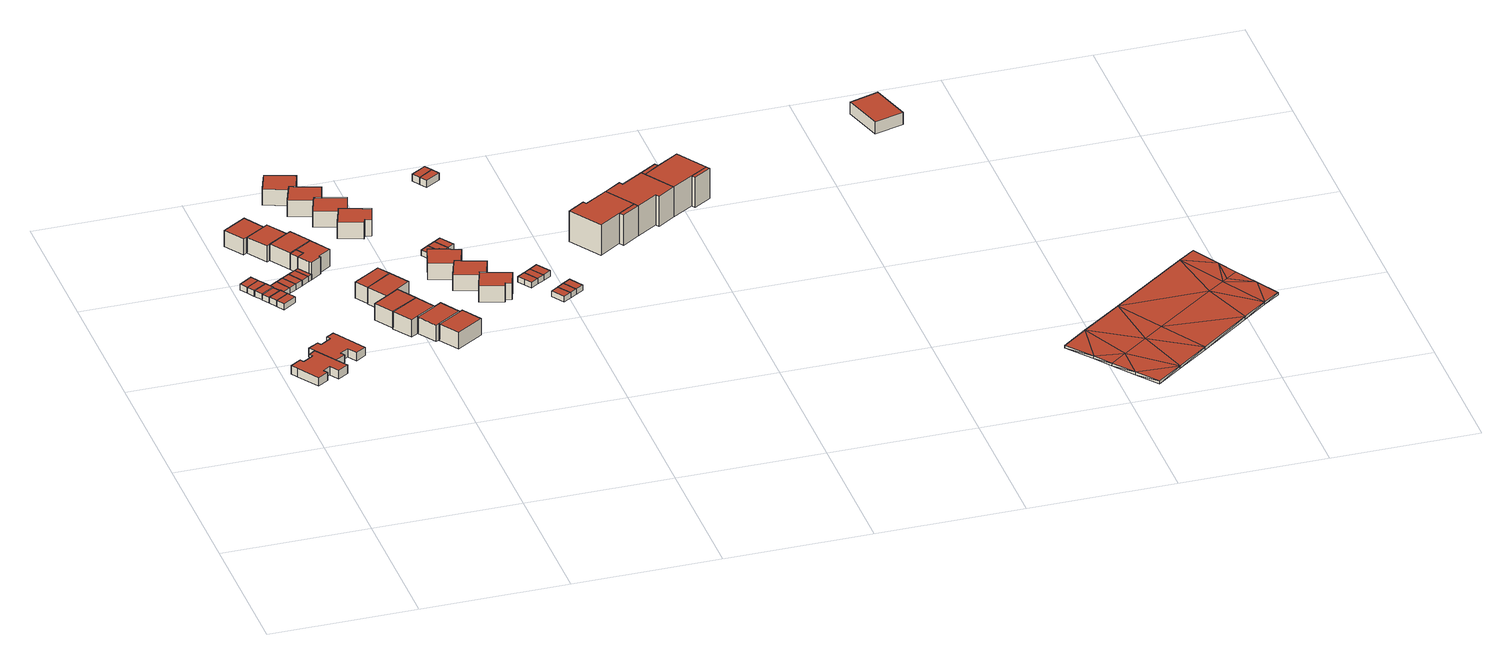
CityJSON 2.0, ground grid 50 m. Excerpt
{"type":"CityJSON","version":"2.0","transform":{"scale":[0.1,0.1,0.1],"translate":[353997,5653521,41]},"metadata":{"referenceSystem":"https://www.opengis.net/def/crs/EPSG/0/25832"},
"CityObjects":{
"building1":{"type":"Building","attributes":{"Geometrietyp2DReferenz":"3000","Gemeindeschluessel":"05315000","function":"31001_1010","roofType":"1000","measuredHeight":3.02,"storeysAboveGround":1},"address":[{"country":"Germany","locality":"Köln","thoroughfareNumber":"3","thoroughfareName":"Gladiolenweg"}],"geometry":[{"type":"Solid","lod":"2","boundaries":[[[[0,1,2,3]],[[4,5,1,0]],[[6,7,5,4]],[[8,9,7,6]],[[10,11,9,8]],[[12,13,11,10]],[[14,15,13,12]],[[16,17,15,14]],[[18,19,17,16]],[[20,21,19,18]],[[22,23,21,20]],[[24,25,23,22]],[[26,27,25,24]],[[3,2,27,26]],[[24,22,20,18,16,14,12,10,8,6,4,0,3,26]],[[1,5,7,9,11,13,15,17,19,21,23,25,27,2]]]],"semantics":{"surfaces":[{"type":"WallSurface"},{"type":"RoofSurface"},{"type":"GroundSurface"}],"values":[[0,0,0,0,0,0,0,0,0,0,0,0,0,0,1,2]]}}]},
"building2":{"type":"Building","attributes":{"Geometrietyp2DReferenz":"3000","Gemeindeschluessel":"05315000","function":"31001_2463","roofType":"1000","measuredHeight":2.08,"storeysAboveGround":1},"geometry":[{"type":"Solid","lod":"2","boundaries":[[[[28,29,30,31]],[[32,33,29,28]],[[34,35,33,32]],[[31,30,35,34]],[[32,28,31,34]],[[29,33,35,30]]]],"semantics":{"surfaces":[{"type":"WallSurface"},{"type":"RoofSurface"},{"type":"GroundSurface"}],"values":[[0,0,0,0,1,2]]}}]},
"building3":{"type":"Building","attributes":{"Geometrietyp2DReferenz":"3000","Gemeindeschluessel":"05315000","function":"31001_1010","roofType":"1000","measuredHeight":3.06,"storeysAboveGround":1},"address":[{"country":"Germany","locality":"Köln","thoroughfareNumber":"1","thoroughfareName":"Gladiolenweg"}],"geometry":[{"type":"Solid","lod":"2","boundaries":[[[[36,37,38,39]],[[40,41,37,36]],[[42,43,41,40]],[[44,45,43,42]],[[46,47,45,44]],[[48,49,47,46]],[[50,51,49,48]],[[52,53,51,50]],[[54,55,53,52]],[[10,11,55,54]],[[8,9,11,10]],[[56,57,9,8]],[[39,38,57,56]],[[8,10,54,52,50,48,46,44,42,40,36,39,56]],[[37,41,43,45,47,49,51,53,55,11,9,57,38]]]],"semantics":{"surfaces":[{"type":"WallSurface"},{"type":"RoofSurface"},{"type":"GroundSurface"}],"values":[[0,0,0,0,0,0,0,0,0,0,0,0,0,1,2]]}}]},
"building4":{"type":"Building","attributes":{"Geometrietyp2DReferenz":"3000","Gemeindeschluessel":"05315000","function":"31001_2463","roofType":"1000","measuredHeight":2.04,"storeysAboveGround":1},"geometry":[{"type":"Solid","lod":"2","boundaries":[[[[58,59,29,28]],[[60,61,59,58]],[[32,33,61,60]],[[28,29,33,32]],[[60,58,28,32]],[[59,61,33,29]]]],"semantics":{"surfaces":[{"type":"WallSurface"},{"type":"RoofSurface"},{"type":"GroundSurface"}],"values":[[0,0,0,0,1,2]]}}]},
"building5":{"type":"Building","attributes":{"Geometrietyp2DReferenz":"3000","Gemeindeschluessel":"05315000","function":"31001_2463","roofType":"1000","measuredHeight":2.04,"storeysAboveGround":1},"geometry":[{"type":"Solid","lod":"2","boundaries":[[[[62,63,59,58]],[[64,65,63,62]],[[66,67,65,64]],[[60,61,67,66]],[[58,59,61,60]],[[66,64,62,58,60]],[[63,65,67,61,59]]]],"semantics":{"surfaces":[{"type":"WallSurface"},{"type":"RoofSurface"},{"type":"GroundSurface"}],"values":[[0,0,0,0,0,1,2]]}}]},
"building6":{"type":"Building","attributes":{"Geometrietyp2DReferenz":"3000","Gemeindeschluessel":"05315000","function":"31001_2463","roofType":"1000","measuredHeight":1.93,"storeysAboveGround":1},"geometry":[{"type":"Solid","lod":"2","boundaries":[[[[68,69,70,71]],[[72,73,69,68]],[[74,75,73,72]],[[71,70,75,74]],[[72,68,71,74]],[[69,73,75,70]]]],"semantics":{"surfaces":[{"type":"WallSurface"},{"type":"RoofSurface"},{"type":"GroundSurface"}],"values":[[0,0,0,0,1,2]]}}]},
"building7":{"type":"Building","attributes":{"Geometrietyp2DReferenz":"3000","Gemeindeschluessel":"05315000","function":"31001_2463","roofType":"1000","measuredHeight":2.25,"storeysAboveGround":1},"geometry":[{"type":"Solid","lod":"2","boundaries":[[[[76,77,69,78]],[[79,80,77,76]],[[81,82,80,79]],[[83,73,82,81]],[[78,69,73,83]],[[81,79,76,78,83]],[[77,80,82,73,69]]]],"semantics":{"surfaces":[{"type":"WallSurface"},{"type":"RoofSurface"},{"type":"GroundSurface"}],"values":[[0,0,0,0,0,1,2]]}}]},
"building8":{"type":"Building","attributes":{"Geometrietyp2DReferenz":"3000","Gemeindeschluessel":"05315000","function":"31001_2463","roofType":"1000","measuredHeight":2.23,"storeysAboveGround":1},"geometry":[{"type":"Solid","lod":"2","boundaries":[[[[84,85,80,79]],[[86,87,85,84]],[[81,82,87,86]],[[79,80,82,81]],[[86,84,79,81]],[[85,87,82,80]]]],"semantics":{"surfaces":[{"type":"WallSurface"},{"type":"RoofSurface"},{"type":"GroundSurface"}],"values":[[0,0,0,0,1,2]]}}]},
"building9":{"type":"Building","attributes":{"Geometrietyp2DReferenz":"3000","Gemeindeschluessel":"05315000","function":"31001_2463","roofType":"1000","measuredHeight":2.05,"storeysAboveGround":1},"geometry":[{"type":"Solid","lod":"2","boundaries":[[[[88,89,90,91]],[[92,93,89,88]],[[68,94,93,92]],[[71,95,94,68]],[[96,97,95,71]],[[91,90,97,96]],[[71,68,92,88,91,96]],[[89,93,94,95,97,90]]]],"semantics":{"surfaces":[{"type":"WallSurface"},{"type":"RoofSurface"},{"type":"GroundSurface"}],"values":[[0,0,0,0,0,0,1,2]]}}]},
"building10":{"type":"Building","attributes":{"Geometrietyp2DReferenz":"3000","Gemeindeschluessel":"05315000","function":"31001_2463","roofType":"1000","measuredHeight":2.06,"storeysAboveGround":1},"geometry":[{"type":"Solid","lod":"2","boundaries":[[[[98,99,100,101]],[[88,89,99,98]],[[91,90,89,88]],[[101,100,90,91]],[[88,98,101,91]],[[99,89,90,100]]]],"semantics":{"surfaces":[{"type":"WallSurface"},{"type":"RoofSurface"},{"type":"GroundSurface"}],"values":[[0,0,0,0,1,2]]}}]},
"building11":{"type":"Building","attributes":{"Geometrietyp2DReferenz":"3000","Gemeindeschluessel":"05315000","function":"31001_2463","roofType":"1000","measuredHeight":2.05,"storeysAboveGround":1},"geometry":[{"type":"Solid","lod":"2","boundaries":[[[[102,103,104,105]],[[98,99,103,102]],[[101,100,99,98]],[[105,104,100,101]],[[98,102,105,101]],[[103,99,100,104]]]],"semantics":{"surfaces":[{"type":"WallSurface"},{"type":"RoofSurface"},{"type":"GroundSurface"}],"values":[[0,0,0,0,1,2]]}}]},
"building12":{"type":"Building","attributes":{"Geometrietyp2DReferenz":"3000","Gemeindeschluessel":"05315000","function":"31001_1010","roofType":"1000","measuredHeight":5.91,"storeysAboveGround":2},"address":[{"country":"Germany","locality":"Köln","thoroughfareNumber":"15","thoroughfareName":"Edelweißweg"}],"geometry":[{"type":"Solid","lod":"2","boundaries":[[[[106,107,108,109]],[[110,111,107,106]],[[112,113,111,110]],[[114,115,113,112]],[[116,117,115,114]],[[109,108,117,116]],[[114,112,110,106,109,116]],[[107,111,113,115,117,108]]]],"semantics":{"surfaces":[{"type":"WallSurface"},{"type":"RoofSurface"},{"type":"GroundSurface"}],"values":[[0,0,0,0,0,0,1,2]]}}]},
"building13":{"type":"Building","attributes":{"Geometrietyp2DReferenz":"3000","Gemeindeschluessel":"05315000","function":"31001_2463","roofType":"1000","measuredHeight":2.05,"storeysAboveGround":1},"geometry":[{"type":"Solid","lod":"2","boundaries":[[[[118,119,120,121]],[[102,103,119,118]],[[105,104,103,102]],[[121,120,104,105]],[[102,118,121,105]],[[119,103,104,120]]]],"semantics":{"surfaces":[{"type":"WallSurface"},{"type":"RoofSurface"},{"type":"GroundSurface"}],"values":[[0,0,0,0,1,2]]}}]},
"building14":{"type":"Building","attributes":{"Geometrietyp2DReferenz":"3000","Gemeindeschluessel":"05315000","function":"31001_1010","roofType":"1000","measuredHeight":5.96,"storeysAboveGround":2},"address":[{"country":"Germany","locality":"Köln","thoroughfareNumber":"13","thoroughfareName":"Edelweißweg"}],"geometry":[{"type":"Solid","lod":"2","boundaries":[[[[122,123,111,110]],[[124,125,123,122]],[[126,127,125,124]],[[128,129,127,126]],[[112,113,129,128]],[[110,111,113,112]],[[128,126,124,122,110,112]],[[123,125,127,129,113,111]]]],"semantics":{"surfaces":[{"type":"WallSurface"},{"type":"RoofSurface"},{"type":"GroundSurface"}],"values":[[0,0,0,0,0,0,1,2]]}}]},
"building15":{"type":"Building","attributes":{"Geometrietyp2DReferenz":"3000","Gemeindeschluessel":"05315000","function":"31001_2463","roofType":"1000","measuredHeight":2.06,"storeysAboveGround":1},"geometry":[{"type":"Solid","lod":"2","boundaries":[[[[130,131,132,133]],[[134,135,131,130]],[[118,119,135,134]],[[121,120,119,118]],[[133,132,120,121]],[[118,134,130,133,121]],[[131,135,119,120,132]]]],"semantics":{"surfaces":[{"type":"WallSurface"},{"type":"RoofSurface"},{"type":"GroundSurface"}],"values":[[0,0,0,0,0,1,2]]}}]},
"building16":{"type":"Building","attributes":{"Geometrietyp2DReferenz":"3000","Gemeindeschluessel":"05315000","function":"51009_1610","roofType":"1000","measuredHeight":5.99},"geometry":[{"type":"Solid","lod":"2","boundaries":[[[[136,137,138,139]],[[140,141,137,136]],[[142,143,141,140]],[[139,138,143,142]],[[140,136,139,142]],[[137,141,143,138]]]],"semantics":{"surfaces":[{"type":"WallSurface"},{"type":"RoofSurface"},{"type":"GroundSurface"}],"values":[[0,0,0,0,1,2]]}}]},
"building17":{"type":"Building","attributes":{"Geometrietyp2DReferenz":"3000","Gemeindeschluessel":"05315000","function":"31001_1010","roofType":"1000","measuredHeight":6.11,"storeysAboveGround":2},"address":[{"country":"Germany","locality":"Köln","thoroughfareNumber":"11","thoroughfareName":"Edelweißweg"}],"geometry":[{"type":"Solid","lod":"2","boundaries":[[[[144,145,146,147]],[[148,149,145,144]],[[150,138,149,148]],[[151,143,138,150]],[[152,153,143,151]],[[147,146,153,152]],[[151,150,148,144,147,152]],[[145,149,138,143,153,146]]]],"semantics":{"surfaces":[{"type":"WallSurface"},{"type":"RoofSurface"},{"type":"GroundSurface"}],"values":[[0,0,0,0,0,0,1,2]]}}]},
"building18":{"type":"Building","attributes":{"Geometrietyp2DReferenz":"3000","Gemeindeschluessel":"05315000","function":"31001_1010","roofType":"1000","measuredHeight":6.36,"storeysAboveGround":2},"address":[{"country":"Germany","locality":"Köln","thoroughfareNumber":"11a","thoroughfareName":"Edelweißweg"}],"geometry":[{"type":"Solid","lod":"2","boundaries":[[[[139,154,155,136]],[[156,157,154,139]],[[158,159,157,156]],[[160,161,159,158]],[[162,163,161,160]],[[164,135,163,162]],[[165,131,135,164]],[[140,132,131,165]],[[136,155,132,140]],[[165,164,162,160,158,156,139,136,140]],[[154,157,159,161,163,135,131,132,155]]]],"semantics":{"surfaces":[{"type":"WallSurface"},{"type":"RoofSurface"},{"type":"GroundSurface"}],"values":[[0,0,0,0,0,0,0,0,0,1,2]]}}]},
"building19":{"type":"Building","attributes":{"Geometrietyp2DReferenz":"3000","Gemeindeschluessel":"05315000","function":"31001_1010","roofType":"1000","measuredHeight":6.14,"storeysAboveGround":2},"address":[{"country":"Germany","locality":"Köln","thoroughfareNumber":"7","thoroughfareName":"Edelweißweg"}],"geometry":[{"type":"Solid","lod":"2","boundaries":[[[[166,167,168,169]],[[170,171,167,166]],[[172,173,171,170]],[[174,175,173,172]],[[169,168,175,174]],[[172,170,166,169,174]],[[167,171,173,175,168]]]],"semantics":{"surfaces":[{"type":"WallSurface"},{"type":"RoofSurface"},{"type":"GroundSurface"}],"values":[[0,0,0,0,0,1,2]]}}]},
"building20":{"type":"Building","attributes":{"Geometrietyp2DReferenz":"3000","Gemeindeschluessel":"05315000","function":"31001_1110","roofType":"1000","measuredHeight":5.97,"storeysAboveGround":2},"address":[{"country":"Germany","locality":"Köln","thoroughfareNumber":"9","thoroughfareName":"Edelweißweg"}],"geometry":[{"type":"Solid","lod":"2","boundaries":[[[[176,177,178,179]],[[180,181,177,176]],[[182,183,181,180]],[[179,178,183,182]],[[180,176,179,182]],[[177,181,183,178]]]],"semantics":{"surfaces":[{"type":"WallSurface"},{"type":"RoofSurface"},{"type":"GroundSurface"}],"values":[[0,0,0,0,1,2]]}}]},
"building21":{"type":"Building","attributes":{"Geometrietyp2DReferenz":"3000","Gemeindeschluessel":"05315000","function":"31001_1010","roofType":"1000","measuredHeight":6.42,"storeysAboveGround":2},"address":[{"country":"Germany","locality":"Köln","thoroughfareNumber":"5","thoroughfareName":"Edelweißweg"}],"geometry":[{"type":"Solid","lod":"2","boundaries":[[[[184,185,186,170]],[[187,188,185,184]],[[189,190,188,187]],[[172,191,190,189]],[[170,186,191,172]],[[189,187,184,170,172]],[[185,188,190,191,186]]]],"semantics":{"surfaces":[{"type":"WallSurface"},{"type":"RoofSurface"},{"type":"GroundSurface"}],"values":[[0,0,0,0,0,1,2]]}}]},
"building22":{"type":"Building","attributes":{"Geometrietyp2DReferenz":"3000","Gemeindeschluessel":"05315000","function":"31001_1010","roofType":"1000","measuredHeight":6.17,"storeysAboveGround":2},"address":[{"country":"Germany","locality":"Köln","thoroughfareNumber":"9","thoroughfareName":"Edelweißweg"}],"geometry":[{"type":"Solid","lod":"2","boundaries":[[[[192,193,194,176]],[[195,167,193,192]],[[196,168,167,195]],[[180,197,168,196]],[[176,194,197,180]],[[196,195,192,176,180]],[[193,167,168,197,194]]]],"semantics":{"surfaces":[{"type":"WallSurface"},{"type":"RoofSurface"},{"type":"GroundSurface"}],"values":[[0,0,0,0,0,1,2]]}}]},
"building23":{"type":"Building","attributes":{"Geometrietyp2DReferenz":"3000","Gemeindeschluessel":"05315000","function":"31001_1010","roofType":"1000","measuredHeight":6.13,"storeysAboveGround":2},"address":[{"country":"Germany","locality":"Köln","thoroughfareNumber":"3","thoroughfareName":"Edelweißweg"}],"geometry":[{"type":"Solid","lod":"2","boundaries":[[[[198,199,185,200]],[[201,202,199,198]],[[203,204,202,201]],[[205,206,204,203]],[[207,188,206,205]],[[200,185,188,207]],[[205,203,201,198,200,207]],[[199,202,204,206,188,185]]]],"semantics":{"surfaces":[{"type":"WallSurface"},{"type":"RoofSurface"},{"type":"GroundSurface"}],"values":[[0,0,0,0,0,0,1,2]]}}]},
"building24":{"type":"Building","attributes":{"Geometrietyp2DReferenz":"3000","Gemeindeschluessel":"05315000","function":"31001_1010","roofType":"1000","measuredHeight":5.94,"storeysAboveGround":2},"address":[{"country":"Germany","locality":"Köln","thoroughfareNumber":"14","thoroughfareName":"Edelweißweg"}],"geometry":[{"type":"Solid","lod":"2","boundaries":[[[[208,209,210,211]],[[212,213,209,208]],[[214,215,213,212]],[[216,217,215,214]],[[218,219,217,216]],[[220,221,219,218]],[[222,223,221,220]],[[211,210,223,222]],[[220,218,216,214,212,208,211,222]],[[209,213,215,217,219,221,223,210]]]],"semantics":{"surfaces":[{"type":"WallSurface"},{"type":"RoofSurface"},{"type":"GroundSurface"}],"values":[[0,0,0,0,0,0,0,0,1,2]]}}]},
"building25":{"type":"Building","attributes":{"Geometrietyp2DReferenz":"3000","Gemeindeschluessel":"05315000","function":"31001_1010","roofType":"1000","measuredHeight":5.97,"storeysAboveGround":2},"address":[{"country":"Germany","locality":"Köln","thoroughfareNumber":"1","thoroughfareName":"Edelweißweg"}],"geometry":[{"type":"Solid","lod":"2","boundaries":[[[[224,225,226,227]],[[228,229,225,224]],[[230,231,229,228]],[[232,233,231,230]],[[227,226,233,232]],[[230,228,224,227,232]],[[225,229,231,233,226]]]],"semantics":{"surfaces":[{"type":"WallSurface"},{"type":"RoofSurface"},{"type":"GroundSurface"}],"values":[[0,0,0,0,0,1,2]]}}]},
"building26":{"type":"Building","attributes":{"Geometrietyp2DReferenz":"3000","Gemeindeschluessel":"05315000","function":"31001_1010","roofType":"1000","measuredHeight":5.95,"storeysAboveGround":2},"address":[{"country":"Germany","locality":"Köln","thoroughfareNumber":"12","thoroughfareName":"Edelweißweg"}],"geometry":[{"type":"Solid","lod":"2","boundaries":[[[[218,219,221,220]],[[216,217,219,218]],[[234,235,217,216]],[[236,237,235,234]],[[238,239,237,236]],[[240,241,239,238]],[[242,243,241,240]],[[220,221,243,242]],[[240,238,236,234,216,218,220,242]],[[219,217,235,237,239,241,243,221]]]],"semantics":{"surfaces":[{"type":"WallSurface"},{"type":"RoofSurface"},{"type":"GroundSurface"}],"values":[[0,0,0,0,0,0,0,0,1,2]]}}]},
"building27":{"type":"Building","attributes":{"Geometrietyp2DReferenz":"3000","Gemeindeschluessel":"05315000","function":"31001_1010","roofType":"1000","measuredHeight":5.93,"storeysAboveGround":2},"address":[{"country":"Germany","locality":"Köln","thoroughfareNumber":"10","thoroughfareName":"Edelweißweg"}],"geometry":[{"type":"Solid","lod":"2","boundaries":[[[[238,239,241,240]],[[236,237,239,238]],[[244,245,237,236]],[[246,247,245,244]],[[248,249,247,246]],[[250,251,249,248]],[[252,253,251,250]],[[240,241,253,252]],[[250,248,246,244,236,238,240,252]],[[239,237,245,247,249,251,253,241]]]],"semantics":{"surfaces":[{"type":"WallSurface"},{"type":"RoofSurface"},{"type":"GroundSurface"}],"values":[[0,0,0,0,0,0,0,0,1,2]]}}]},
"building28":{"type":"Building","attributes":{"Geometrietyp2DReferenz":"3000","Gemeindeschluessel":"05315000","function":"31001_1010","roofType":"1000","measuredHeight":5.97,"storeysAboveGround":2},"address":[{"country":"Germany","locality":"Köln","thoroughfareNumber":"8","thoroughfareName":"Edelweißweg"}],"geometry":[{"type":"Solid","lod":"2","boundaries":[[[[248,254,255,250]],[[246,256,254,248]],[[257,258,256,246]],[[259,260,258,257]],[[261,262,260,259]],[[263,264,262,261]],[[265,266,264,263]],[[250,255,266,265]],[[263,261,259,257,246,248,250,265]],[[254,256,258,260,262,264,266,255]]]],"semantics":{"surfaces":[{"type":"WallSurface"},{"type":"RoofSurface"},{"type":"GroundSurface"}],"values":[[0,0,0,0,0,0,0,0,1,2]]}}]},
"building29":{"type":"Building","attributes":{"Geometrietyp2DReferenz":"3000","Gemeindeschluessel":"05315000","function":"31001_1010","roofType":"1000","measuredHeight":6.05,"storeysAboveGround":2},"address":[{"country":"Germany","locality":"Köln","thoroughfareNumber":"6","thoroughfareName":"Edelweißweg"}],"geometry":[{"type":"Solid","lod":"2","boundaries":[[[[267,268,269,270]],[[271,272,268,267]],[[273,274,272,271]],[[275,276,274,273]],[[277,278,276,275]],[[279,280,278,277]],[[270,269,280,279]],[[277,275,273,271,267,270,279]],[[268,272,274,276,278,280,269]]]],"semantics":{"surfaces":[{"type":"WallSurface"},{"type":"RoofSurface"},{"type":"GroundSurface"}],"values":[[0,0,0,0,0,0,0,1,2]]}}]},
"building30":{"type":"Building","attributes":{"Geometrietyp2DReferenz":"3000","Gemeindeschluessel":"05315000","function":"31001_2463","roofType":"1000","measuredHeight":2.11,"storeysAboveGround":1},"geometry":[{"type":"Solid","lod":"2","boundaries":[[[[281,282,283,284]],[[285,286,282,281]],[[287,288,286,285]],[[284,283,288,287]],[[285,281,284,287]],[[282,286,288,283]]]],"semantics":{"surfaces":[{"type":"WallSurface"},{"type":"RoofSurface"},{"type":"GroundSurface"}],"values":[[0,0,0,0,1,2]]}}]},
"building31":{"type":"Building","attributes":{"Geometrietyp2DReferenz":"3000","Gemeindeschluessel":"05315000","function":"31001_1010","roofType":"1000","measuredHeight":5.97,"storeysAboveGround":2},"address":[{"country":"Germany","locality":"Köln","thoroughfareNumber":"4","thoroughfareName":"Edelweißweg"}],"geometry":[{"type":"Solid","lod":"2","boundaries":[[[[275,289,290,277]],[[273,291,289,275]],[[292,293,291,273]],[[294,295,293,292]],[[296,297,295,294]],[[298,299,297,296]],[[300,301,299,298]],[[277,290,301,300]],[[298,296,294,292,273,275,277,300]],[[289,291,293,295,297,299,301,290]]]],"semantics":{"surfaces":[{"type":"WallSurface"},{"type":"RoofSurface"},{"type":"GroundSurface"}],"values":[[0,0,0,0,0,0,0,0,1,2]]}}]},
"building32":{"type":"Building","attributes":{"Geometrietyp2DReferenz":"3000","Gemeindeschluessel":"05315000","function":"31001_2463","roofType":"1000","measuredHeight":2.12,"storeysAboveGround":1},"geometry":[{"type":"Solid","lod":"2","boundaries":[[[[302,303,304,305]],[[281,282,303,302]],[[284,283,282,281]],[[305,304,283,284]],[[281,302,305,284]],[[303,282,283,304]]]],"semantics":{"surfaces":[{"type":"WallSurface"},{"type":"RoofSurface"},{"type":"GroundSurface"}],"values":[[0,0,0,0,1,2]]}}]},
"building33":{"type":"Building","attributes":{"Geometrietyp2DReferenz":"3000","Gemeindeschluessel":"05315000","function":"31001_1010","roofType":"1000","measuredHeight":5.98,"storeysAboveGround":2},"address":[{"country":"Germany","locality":"Köln","thoroughfareNumber":"2","thoroughfareName":"Edelweißweg"}],"geometry":[{"type":"Solid","lod":"2","boundaries":[[[[306,307,308,309]],[[310,311,307,306]],[[312,313,311,310]],[[314,315,313,312]],[[316,317,315,314]],[[318,319,317,316]],[[320,321,319,318]],[[309,308,321,320]],[[318,316,314,312,310,306,309,320]],[[307,311,313,315,317,319,321,308]]]],"semantics":{"surfaces":[{"type":"WallSurface"},{"type":"RoofSurface"},{"type":"GroundSurface"}],"values":[[0,0,0,0,0,0,0,0,1,2]]}}]},
"building34":{"type":"Building","attributes":{"Geometrietyp2DReferenz":"3000","Gemeindeschluessel":"05315000","function":"31001_2463","roofType":"1000","measuredHeight":2.14,"storeysAboveGround":1},"geometry":[{"type":"Solid","lod":"2","boundaries":[[[[322,323,324,325]],[[302,303,323,322]],[[305,304,303,302]],[[325,324,304,305]],[[302,322,325,305]],[[323,303,304,324]]]],"semantics":{"surfaces":[{"type":"WallSurface"},{"type":"RoofSurface"},{"type":"GroundSurface"}],"values":[[0,0,0,0,1,2]]}}]},
"building35":{"type":"Building","attributes":{"Geometrietyp2DReferenz":"3000","Gemeindeschluessel":"05315000","function":"31001_2463","roofType":"1000","measuredHeight":2.09,"storeysAboveGround":1},"geometry":[{"type":"Solid","lod":"2","boundaries":[[[[326,327,328,329]],[[330,331,327,326]],[[332,333,331,330]],[[334,335,333,332]],[[329,328,335,334]],[[332,330,326,329,334]],[[327,331,333,335,328]]]],"semantics":{"surfaces":[{"type":"WallSurface"},{"type":"RoofSurface"},{"type":"GroundSurface"}],"values":[[0,0,0,0,0,1,2]]}}]},
"building36":{"type":"Building","attributes":{"Geometrietyp2DReferenz":"3000","Gemeindeschluessel":"05315000","function":"31001_2463","roofType":"1000","measuredHeight":2.09,"storeysAboveGround":1},"geometry":[{"type":"Solid","lod":"2","boundaries":[[[[336,337,338,339]],[[326,327,337,336]],[[329,328,327,326]],[[339,338,328,329]],[[326,336,339,329]],[[337,327,328,338]]]],"semantics":{"surfaces":[{"type":"WallSurface"},{"type":"RoofSurface"},{"type":"GroundSurface"}],"values":[[0,0,0,0,1,2]]}}]},
"building37":{"type":"Building","attributes":{"Geometrietyp2DReferenz":"3000","Gemeindeschluessel":"05315000","function":"31001_2463","roofType":"1000","measuredHeight":2.04,"storeysAboveGround":1},"geometry":[{"type":"Solid","lod":"2","boundaries":[[[[340,341,342,343]],[[344,345,341,340]],[[346,347,345,344]],[[343,342,347,346]],[[344,340,343,346]],[[341,345,347,342]]]],"semantics":{"surfaces":[{"type":"WallSurface"},{"type":"RoofSurface"},{"type":"GroundSurface"}],"values":[[0,0,0,0,1,2]]}}]},
"building38":{"type":"Building","attributes":{"Geometrietyp2DReferenz":"3000","Gemeindeschluessel":"05315000","function":"31001_2463","roofType":"1000","measuredHeight":2.55,"storeysAboveGround":1},"geometry":[{"type":"Solid","lod":"2","boundaries":[[[[348,349,350,351]],[[352,353,349,348]],[[354,355,353,352]],[[351,350,355,354]],[[352,348,351,354]],[[349,353,355,350]]]],"semantics":{"surfaces":[{"type":"WallSurface"},{"type":"RoofSurface"},{"type":"GroundSurface"}],"values":[[0,0,0,0,1,2]]}}]},
"building39":{"type":"Building","attributes":{"Geometrietyp2DReferenz":"3000","Gemeindeschluessel":"05315000","function":"31001_2463","roofType":"1000","measuredHeight":2.11,"storeysAboveGround":1},"geometry":[{"type":"Solid","lod":"2","boundaries":[[[[356,357,358,359]],[[336,360,357,356]],[[339,361,360,336]],[[359,358,361,339]],[[336,356,359,339]],[[357,360,361,358]]]],"semantics":{"surfaces":[{"type":"WallSurface"},{"type":"RoofSurface"},{"type":"GroundSurface"}],"values":[[0,0,0,0,1,2]]}}]},
"building40":{"type":"Building","attributes":{"Geometrietyp2DReferenz":"3000","Gemeindeschluessel":"05315000","function":"31001_2463","roofType":"1000","measuredHeight":2.6,"storeysAboveGround":1},"geometry":[{"type":"Solid","lod":"2","boundaries":[[[[362,363,349,348]],[[364,365,363,362]],[[352,353,365,364]],[[348,349,353,352]],[[364,362,348,352]],[[363,365,353,349]]]],"semantics":{"surfaces":[{"type":"WallSurface"},{"type":"RoofSurface"},{"type":"GroundSurface"}],"values":[[0,0,0,0,1,2]]}}]},
"building41":{"type":"Building","attributes":{"Geometrietyp2DReferenz":"3000","Gemeindeschluessel":"05315000","function":"31001_2463","roofType":"1000","measuredHeight":2.08,"storeysAboveGround":1},"geometry":[{"type":"Solid","lod":"2","boundaries":[[[[366,367,368,369]],[[340,341,367,366]],[[343,342,341,340]],[[369,368,342,343]],[[340,366,369,343]],[[367,341,342,368]]]],"semantics":{"surfaces":[{"type":"WallSurface"},{"type":"RoofSurface"},{"type":"GroundSurface"}],"values":[[0,0,0,0,1,2]]}}]},
"building42":{"type":"Building","attributes":{"Geometrietyp2DReferenz":"3000","Gemeindeschluessel":"05315000","function":"31001_2463","roofType":"1000","measuredHeight":2.13,"storeysAboveGround":1},"geometry":[{"type":"Solid","lod":"2","boundaries":[[[[370,371,372,373]],[[366,374,371,370]],[[369,375,374,366]],[[373,372,375,369]],[[366,370,373,369]],[[371,374,375,372]]]],"semantics":{"surfaces":[{"type":"WallSurface"},{"type":"RoofSurface"},{"type":"GroundSurface"}],"values":[[0,0,0,0,1,2]]}}]},
"building43":{"type":"Building","attributes":{"Gemeindeschluessel":"05315000","Geometrietyp2DReferenz":"3000","function":"31001_1010"},"address":[{"country":"Germany","locality":"Köln","thoroughfareNumber":"30","thoroughfareName":"Chrysanthemenweg"}],"children":["building43-1","building43-2"]},
"building43-1":{"type":"BuildingPart","attributes":{"roofType":"1000","measuredHeight":11.21},"parents":["building43"],"geometry":[{"type":"Solid","lod":"2","boundaries":[[[[376,377,378,379]],[[380,381,377,376]],[[382,383,381,380]],[[384,385,383,382]],[[386,387,385,384]],[[379,378,388,389]],[[386,384,382,380,376,379,389]],[[377,381,383,385,387,388,378]],[[389,388,387,386]]]],"semantics":{"surfaces":[{"type":"WallSurface"},{"type":"RoofSurface"},{"type":"GroundSurface"},{"type":"ClosureSurface"}],"values":[[0,0,0,0,0,0,1,2,3]]}}]},
"building43-2":{"type":"BuildingPart","attributes":{"roofType":"1000","measuredHeight":11.21},"parents":["building43"],"geometry":[{"type":"Solid","lod":"2","boundaries":[[[[390,391,387,386]],[[392,393,391,390]],[[389,388,393,392]],[[390,386,389,392]],[[387,391,393,388]],[[386,387,388,389]]]],"semantics":{"surfaces":[{"type":"WallSurface"},{"type":"RoofSurface"},{"type":"GroundSurface"},{"type":"ClosureSurface"}],"values":[[0,0,0,1,2,3]]}}]},
"building44":{"type":"Building","attributes":{"Geometrietyp2DReferenz":"3000","Gemeindeschluessel":"05315000","function":"31001_1010","roofType":"1000","measuredHeight":11.25,"storeysAboveGround":3},"address":[{"country":"Germany","locality":"Köln","thoroughfareNumber":"28","thoroughfareName":"Chrysanthemenweg"}],"geometry":[{"type":"Solid","lod":"2","boundaries":[[[[384,385,391,390]],[[394,395,385,384]],[[396,397,395,394]],[[398,399,397,396]],[[400,401,399,398]],[[402,403,401,400]],[[404,405,403,402]],[[390,391,405,404]],[[402,400,398,396,394,384,390,404]],[[385,395,397,399,401,403,405,391]]]],"semantics":{"surfaces":[{"type":"WallSurface"},{"type":"RoofSurface"},{"type":"GroundSurface"}],"values":[[0,0,0,0,0,0,0,0,1,2]]}}]},
"building45":{"type":"Building","attributes":{"Gemeindeschluessel":"05315000","Geometrietyp2DReferenz":"3000","function":"31001_1010"},"address":[{"country":"Germany","locality":"Köln","thoroughfareNumber":"26","thoroughfareName":"Chrysanthemenweg"}],"children":["building45-1","building45-2","building45-3"]},
"building45-1":{"type":"BuildingPart","attributes":{"roofType":"1000","measuredHeight":11.17},"parents":["building45"],"geometry":[{"type":"MultiSurface","lod":"2","boundaries":[[[406,407,408,409]],[[410,411,412,400]],[[400,406,409,410]],[[407,412,411,408]],[[413,400,412,414]],[[413,414,407,406]],[[415,409,408,416]],[[415,416,411,410]]],"semantics":{"surfaces":[{"type":"WallSurface"},{"type":"RoofSurface"},{"type":"GroundSurface"},{"type":"ClosureSurface"}],"values":[0,0,1,2,0,3,0,3]}}]},
"building45-2":{"type":"BuildingPart","attributes":{"roofType":"1000","measuredHeight":11.17},"parents":["building45"],"geometry":[{"type":"Solid","lod":"2","boundaries":[[[[415,416,417,418]],[[398,419,411,410]],[[418,417,419,398]],[[410,415,418,398]],[[416,411,419,417]],[[410,411,416,415]]]],"semantics":{"surfaces":[{"type":"WallSurface"},{"type":"RoofSurface"},{"type":"GroundSurface"},{"type":"ClosureSurface"}],"values":[[0,0,0,1,2,3]]}}]},
"building45-3":{"type":"BuildingPart","attributes":{"roofType":"1000","measuredHeight":11.17},"parents":["building45"],"geometry":[{"type":"Solid","lod":"2","boundaries":[[[[420,421,407,406]],[[422,423,421,420]],[[413,414,423,422]],[[422,420,406,413]],[[421,423,414,407]],[[406,407,414,413]]]],"semantics":{"surfaces":[{"type":"WallSurface"},{"type":"RoofSurface"},{"type":"GroundSurface"},{"type":"ClosureSurface"}],"values":[[0,0,0,1,2,3]]}}]},
"building46":{"type":"Building","attributes":{"Geometrietyp2DReferenz":"3000","Gemeindeschluessel":"05315000","function":"31001_2523","roofType":"1000","measuredHeight":4.34},"geometry":[{"type":"Solid","lod":"2","boundaries":[[[[424,425,426,427]],[[428,429,425,424]],[[430,431,429,428]],[[427,426,431,430]],[[428,424,427,430]],[[425,429,431,426]]]],"semantics":{"surfaces":[{"type":"WallSurface"},{"type":"RoofSurface"},{"type":"GroundSurface"}],"values":[[0,0,0,0,1,2]]}}]},
"building47":{"type":"Building","attributes":{"Geometrietyp2DReferenz":"3000","Gemeindeschluessel":"05315000","function":"53001_1800","roofType":"9999","measuredHeight":1},"geometry":[{"type":"Solid","lod":"2","boundaries":[[[[432,433,434]],[[433,435,434]],[[436,437,432]],[[437,433,432]],[[438,439,436]],[[439,437,436]],[[440,441,438]],[[441,439,438]],[[442,443,440]],[[443,441,440]],[[444,445,442]],[[445,443,442]],[[446,447,444]],[[447,445,444]],[[448,449,446]],[[449,447,446]],[[450,451,448]],[[451,449,448]],[[452,453,450]],[[453,451,450]],[[454,455,452]],[[455,453,452]],[[456,457,454]],[[457,455,454]],[[458,459,456]],[[459,457,456]],[[460,461,458]],[[461,459,458]],[[462,463,460]],[[463,461,460]],[[464,465,462]],[[465,463,462]],[[434,435,464]],[[435,465,464]],[[453,455,457]],[[453,457,466]],[[466,457,467]],[[467,457,459]],[[467,459,468]],[[468,459,469]],[[469,459,461]],[[469,461,470]],[[470,461,465]],[[465,461,463]],[[470,465,471]],[[471,465,435]],[[471,435,433]],[[471,433,470]],[[470,433,439]],[[439,433,437]],[[445,447,449]],[[445,449,466]],[[466,449,451]],[[466,451,453]],[[445,466,467]],[[445,467,443]],[[443,467,468]],[[443,468,441]],[[441,468,469]],[[441,469,439]],[[439,469,470]],[[452,456,454]],[[452,472,456]],[[472,473,456]],[[473,458,456]],[[473,474,458]],[[474,475,458]],[[475,460,458]],[[475,476,460]],[[476,464,460]],[[464,462,460]],[[476,477,464]],[[477,434,464]],[[477,432,434]],[[477,476,432]],[[476,438,432]],[[438,436,432]],[[444,448,446]],[[444,472,448]],[[472,450,448]],[[472,452,450]],[[444,473,472]],[[444,442,473]],[[442,474,473]],[[442,440,474]],[[440,475,474]],[[440,438,475]],[[438,476,475]]]],"semantics":{"surfaces":[{"type":"WallSurface"},{"type":"GroundSurface"},{"type":"RoofSurface"}],"values":[[0,0,0,0,0,0,0,0,0,0,0,0,0,0,0,0,0,0,0,0,0,0,0,0,0,0,0,0,0,0,0,0,0,0,1,1,1,1,1,1,1,1,1,1,1,1,1,1,1,1,1,1,1,1,1,1,1,1,1,1,1,2,2,2,2,2,2,2,2,2,2,2,2,2,2,2,2,2,2,2,2,2,2,2,2,2,2,2]]}}]}
},
"vertices":[
[54,887,88],[54,887,57],[46,900,57],[46,900,88],[90,910,88],[90,910,57],[82,922,88],[82,922,57],[106,938,88],[106,938,57],[154,865,88],[154,865,57],[179,827,88],[179,827,57],[143,804,88],[143,804,57],[123,834,88],[123,834,57],[98,817,88],[98,817,57],[106,804,88],[106,804,57],[70,781,88],[70,781,57],[23,854,88],[23,854,57],[9,876,88],[9,876,57],
[65,1406,77],[65,1406,56],[49,1430,56],[49,1430,77],[20,1376,77],[20,1376,56],[4,1401,77],[4,1401,56],
[136,967,88],[136,967,57],[128,980,57],[128,980,88],[174,991,88],[174,991,57],[165,1004,88],[165,1004,57],[193,1021,88],[193,1021,57],[263,910,88],[263,910,57],[228,888,88],[228,888,57],[208,918,88],[208,918,57],[180,900,88],[180,900,57],[188,887,88],[188,887,57],[93,958,88],[93,958,57],
[82,1380,77],[82,1380,56],[36,1351,77],[36,1351,56],
[91,1366,77],[91,1366,56],[98,1354,77],[98,1354,56],[53,1325,77],[53,1325,56],
[115,1329,75],[115,1329,55],[98,1354,55],[98,1354,75],[69,1300,75],[69,1300,55],[53,1325,75],[53,1325,55],
[121,1319,77],[121,1319,55],[115,1329,77],[131,1304,77],[131,1304,55],[85,1275,77],[85,1275,55],[69,1300,77],
[148,1278,77],[148,1278,55],[102,1248,77],[102,1248,55],
[148,1336,75],[148,1336,54],[119,1384,54],[119,1384,75],[121,1319,75],[121,1319,54],[115,1329,54],[98,1354,54],[91,1366,75],[91,1366,54],
[173,1352,75],[173,1352,54],[143,1399,54],[143,1399,75],
[198,1368,75],[198,1368,54],[168,1415,54],[168,1415,75],
[113,1708,118],[113,1708,59],[87,1691,59],[87,1691,118],[156,1640,118],[156,1640,59],[88,1597,118],[88,1597,59],[75,1589,118],[75,1589,59],[32,1657,118],[32,1657,59],
[223,1384,75],[223,1384,54],[193,1431,54],[193,1431,75],
[170,1649,118],[170,1649,59],[214,1580,118],[214,1580,59],[144,1535,118],[144,1535,59],[133,1528,118],[133,1528,59],
[232,1400,75],[232,1400,54],[206,1439,54],[206,1439,75],[237,1393,75],[237,1393,54],
[230,1455,118],[230,1455,58],[213,1481,58],[213,1481,118],[206,1439,118],[206,1439,58],[189,1465,118],[189,1465,58],
[227,1588,119],[227,1588,58],[214,1580,58],[214,1580,119],[272,1519,119],[272,1519,58],[213,1481,119],[189,1465,119],[144,1535,119],[144,1535,58],
[213,1481,54],[230,1455,54],[272,1519,118],[272,1519,54],[315,1452,118],[315,1452,54],[271,1423,118],[271,1423,54],[274,1417,118],[274,1417,54],[237,1393,118],[232,1400,118],
[450,1169,114],[450,1169,53],[405,1140,53],[405,1140,114],[491,1104,114],[491,1104,53],[397,1046,114],[397,1046,53],[357,1110,114],[357,1110,53],
[455,1265,115],[455,1265,55],[428,1307,55],[428,1307,115],[363,1206,115],[363,1206,55],[336,1248,115],[336,1248,55],
[531,1040,114],[531,1040,50],[491,1104,50],[464,998,114],[464,998,50],[438,982,114],[438,982,50],[397,1046,50],
[497,1199,115],[497,1199,53],[455,1265,53],[450,1169,115],[405,1140,115],[363,1206,53],
[557,1057,111],[557,1057,50],[531,1040,111],[598,992,111],[598,992,50],[517,941,111],[517,941,50],[505,933,111],[505,933,50],[464,998,111],
[247,1932,118],[247,1932,59],[241,1915,59],[241,1915,118],[269,1925,118],[269,1925,59],[346,1899,118],[346,1899,59],[325,1837,118],[325,1837,59],[303,1845,118],[303,1845,59],[296,1826,118],[296,1826,59],[219,1855,118],[219,1855,59],
[611,1000,108],[611,1000,48],[598,992,48],[598,992,108],[652,933,108],[652,933,48],[561,875,108],[561,875,48],[517,941,108],[517,941,48],
[402,1812,118],[402,1812,59],[382,1751,118],[382,1751,59],[358,1759,118],[358,1759,59],[352,1742,118],[352,1742,59],[274,1768,118],[274,1768,59],
[458,1727,118],[458,1727,59],[439,1666,118],[439,1666,59],[413,1674,118],[413,1674,59],[407,1656,118],[407,1656,59],[331,1683,118],[331,1683,59],
[413,1674,58],[407,1656,58],[439,1666,58],[513,1642,118],[513,1642,58],[494,1579,118],[494,1579,58],[472,1587,118],[472,1587,58],[465,1570,118],[465,1570,58],[386,1598,118],[386,1598,58],
[646,1357,115],[646,1357,54],[610,1368,54],[610,1368,115],[712,1332,115],[712,1332,54],[692,1269,115],[692,1269,54],[670,1277,115],[670,1277,54],[663,1259,115],[663,1259,54],[587,1286,115],[587,1286,54],
[669,1403,72],[669,1403,51],[638,1450,51],[638,1450,72],[641,1385,72],[641,1385,51],[610,1432,72],[610,1432,51],
[670,1277,55],[663,1259,55],[692,1269,55],[769,1243,115],[769,1243,55],[748,1181,115],[748,1181,55],[725,1188,115],[725,1188,55],[720,1172,115],[720,1172,55],[642,1199,115],[642,1199,55],
[696,1420,72],[696,1420,51],[665,1468,51],[665,1468,72],
[725,1188,114],[725,1188,54],[720,1172,54],[720,1172,114],[748,1181,114],[748,1181,54],[825,1155,114],[825,1155,54],[805,1095,114],[805,1095,54],[784,1102,114],[784,1102,54],[779,1087,114],[779,1087,54],[700,1113,114],[700,1113,54],
[719,1435,72],[719,1435,51],[688,1483,51],[688,1483,72],
[917,1183,58],[917,1183,38],[886,1230,38],[886,1230,58],[892,1166,58],[892,1166,38],[876,1189,58],[876,1189,38],[860,1213,58],[860,1213,38],
[941,1198,58],[941,1198,38],[910,1245,38],[910,1245,58],
[991,1073,58],[991,1073,38],[961,1117,38],[961,1117,58],[965,1057,58],[965,1057,38],[936,1100,58],[936,1100,38],
[780,1865,80],[780,1865,54],[764,1890,54],[764,1890,80],[730,1832,80],[730,1832,54],[714,1858,80],[714,1858,54],
[968,1216,58],[968,1216,37],[937,1263,37],[937,1263,58],[941,1198,37],[910,1245,37],
[796,1839,80],[796,1839,54],[746,1807,80],[746,1807,54],
[1014,1088,58],[1014,1088,38],[985,1133,38],[985,1133,58],
[1040,1105,58],[1040,1105,37],[1011,1150,37],[1011,1150,58],[1014,1088,37],[985,1133,37],
[1085,1392,152],[1085,1392,40],[1156,1283,40],[1156,1283,152],[1143,1430,152],[1143,1430,40],[1150,1419,152],[1150,1419,40],[1229,1470,152],[1229,1470,40],[1293,1372,152],[1293,1372,40],[1231,1332,40],[1231,1332,152],
[1302,1357,152],[1302,1357,40],[1242,1318,152],[1242,1318,40],
[1286,1506,152],[1286,1506,40],[1294,1494,152],[1294,1494,40],[1369,1542,152],[1369,1542,40],[1442,1430,152],[1442,1430,40],[1382,1391,152],[1382,1391,40],[1374,1402,152],[1374,1402,40],
[1574,1514,152],[1574,1514,41],[1509,1614,41],[1509,1614,152],[1378,1529,152],[1378,1529,41],[1442,1430,41],[1514,1476,152],[1514,1476,41],[1433,1565,152],[1433,1565,41],
[1425,1578,41],[1425,1578,152],[1369,1542,41],
[1582,1502,152],[1582,1502,41],[1522,1464,152],[1522,1464,41],
[2308,1788,53],[2308,1788,9],[2268,1926,9],[2268,1926,53],[2207,1759,53],[2207,1759,9],[2167,1896,53],[2167,1896,9],
[3062,473,70],[3062,473,60],[3018,550,70],[3018,550,60],[3108,393,70],[3108,393,60],[3051,352,70],[3051,352,60],[2967,287,70],[2967,287,60],[2793,153,70],[2793,153,60],[2685,69,70],[2685,69,60],[2597,2,70],[2597,2,60],[2541,76,70],[2541,76,60],[2486,148,70],[2486,148,60],[2442,207,70],[2442,207,60],[2375,294,70],[2375,294,60],[2462,361,70],[2462,361,60],[2603,467,70],[2603,467,60],[2870,669,70],[2870,669,60],[2927,711,70],[2927,711,60],[2980,617,70],[2980,617,60],[2542,191,60],[2629,258,60],[2698,310,60],[2905,467,60],[2962,508,60],[2978,521,60],[2542,191,70],[2629,258,70],[2698,310,70],[2905,467,70],[2962,508,70],[2978,521,70]
]}
